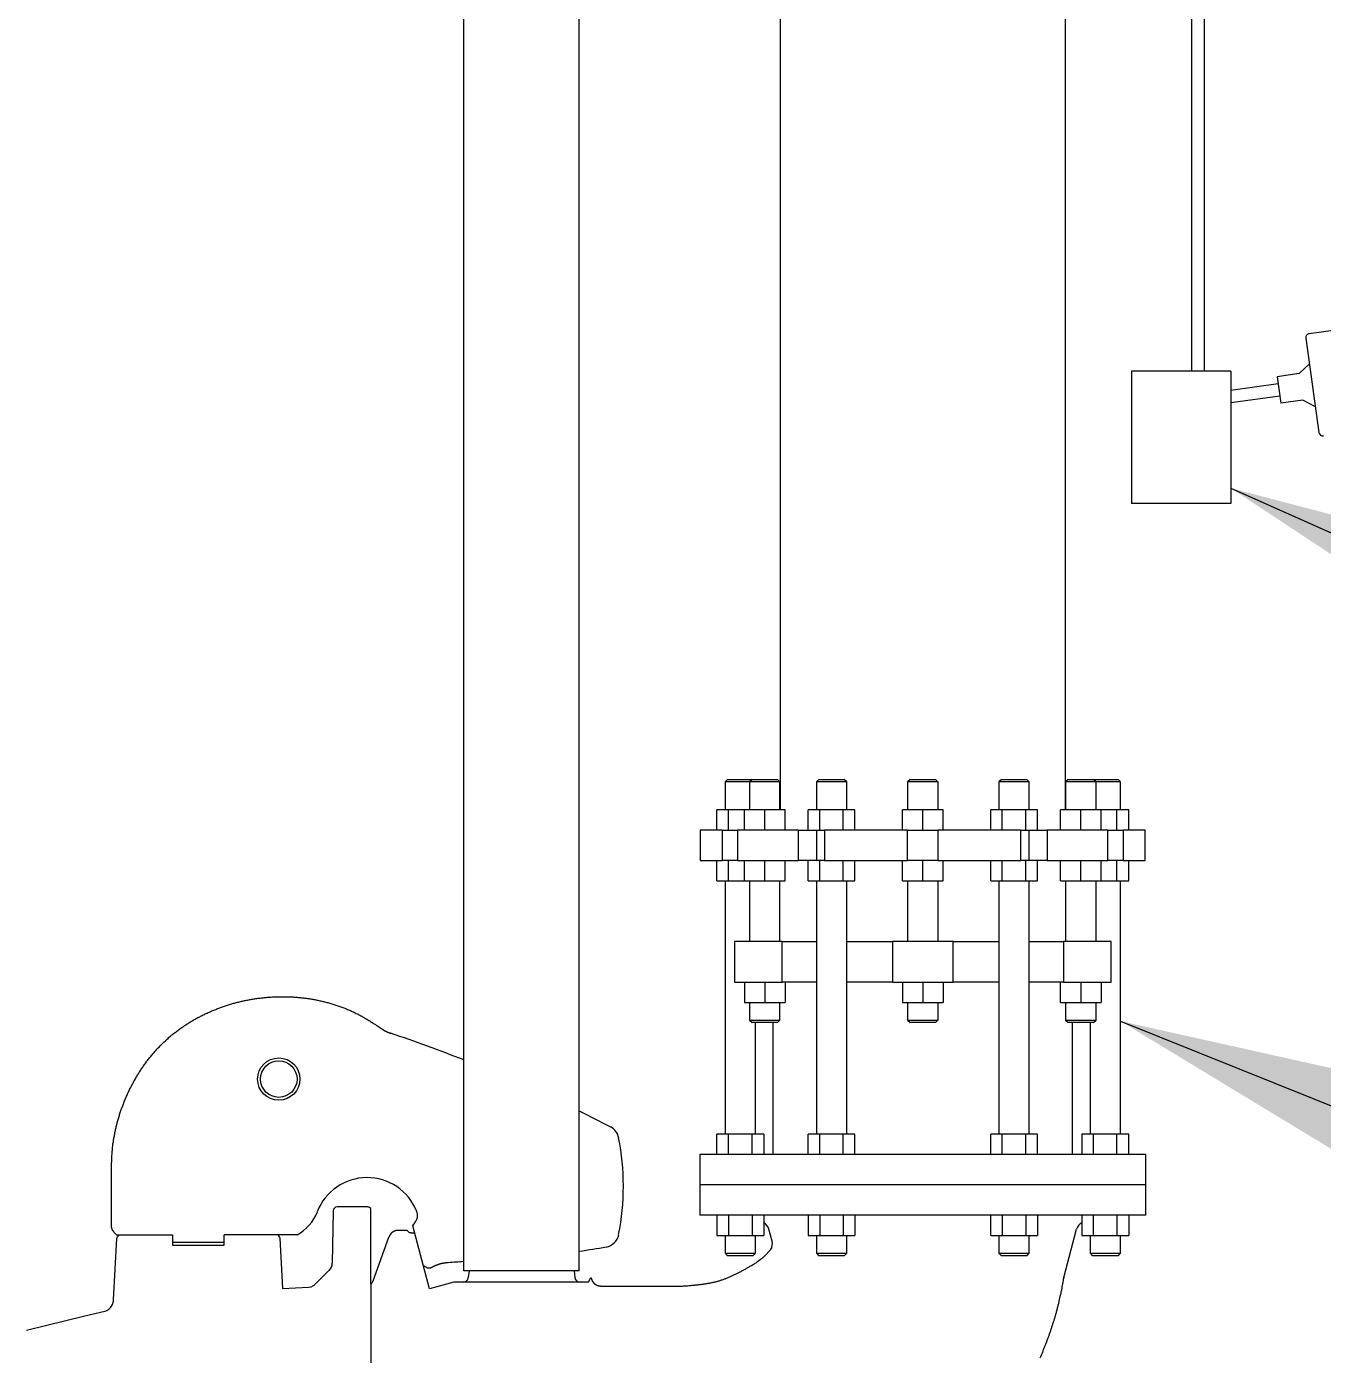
# Model space of a CAD drawing. Extents: x 0 to 216, y -5 to 280.
# Drawn here: x 124.5 to 136.09, y 87.64 to 99.52 of the extents above; entities that cross this region are included whole.
import ezdxf

# ---------------------------------------------------------------- set-up
doc = ezdxf.new("R2010")
doc.units = 0
doc.header["$LTSCALE"] = 10
doc.header["$MEASUREMENT"] = 0
doc.layers.add('CADdetails-7-VERYFINE', color=7, linetype='CONTINUOUS')
doc.layers.add('CADdetails-9-EXTRAFINE', color=9, linetype='CONTINUOUS')
doc.styles.add('CADdetails-DIMENSIONS', font='ARIALN.TTF', dxfattribs={"height": 2.38})
doc.dimstyles.new('CADdetails-LEADER', dxfattribs={"dimtxt": 2.38, "dimasz": 2.38, "dimexe": 0.5, "dimexo": 1.5, "dimgap": 1, "dimtad": 0, "dimzin": 0, "dimdsep": 46, "dimtxsty": 'CADdetails-DIMENSIONS', "dimcen": 1, "dimclrd": 256, "dimclre": 256, "dimclrt": 256, "dimadec": 0, "dimazin": 0, "dimtfac": 1, "dimtdec": 4, "dimtofl": 0, "dimtmove": 0, "dimatfit": 3, "dimfxl": 1, "dimtolj": 1, "dimtzin": 0, "dimarcsym": 0})

msp = doc.modelspace()

# ---------------------------------------------------------------- linework, layer by layer
at = {"layer": 'CADdetails-9-EXTRAFINE', "linetype": 'Continuous'}
for p, q in [((128.405, 88.394), (128.405, 156.713)), ((129.436, 88.394), (129.436, 156.713)), ((134.909, 136.16), (134.909, 96.436)), ((135.02, 136.16), (135.02, 96.436)), ((131.232, 135.367), (131.232, 92.516)), ((133.78, 135.367), (133.78, 92.516)), ((135.93, 96.732), (136.047, 95.89)), ((136.175, 96.801), (135.96, 96.771)), ((135.962, 96.504), (135.871, 96.415)), ((135.259, 96.436), (134.373, 96.436)), ((134.373, 96.436), (134.373, 95.255)), ((135.259, 96.436), (135.259, 95.255)), ((135.871, 96.415), (135.673, 96.387)), ((135.673, 96.387), (135.706, 96.151)), ((135.682, 96.324), (135.259, 96.265)), ((135.697, 96.214), (135.259, 96.153)), ((135.904, 96.178), (135.706, 96.151)), ((136.016, 96.117), (135.904, 96.178)), ((135.259, 95.255), (134.373, 95.255)), ((130.762, 92.788), (130.739, 92.765)), ((130.762, 92.788), (130.875, 92.788)), ((130.875, 92.788), (130.98, 92.788)), ((130.98, 92.788), (130.957, 92.765)), ((130.98, 92.788), (131.15, 92.788)), ((131.15, 92.788), (131.207, 92.788)), ((131.229, 92.765), (131.207, 92.788)), ((131.577, 92.788), (131.555, 92.765)), ((131.577, 92.788), (131.789, 92.788)), ((131.789, 92.788), (131.804, 92.788)), ((131.826, 92.765), (131.804, 92.788)), ((132.393, 92.788), (132.37, 92.765)), ((132.393, 92.788), (132.62, 92.788)), ((132.642, 92.765), (132.62, 92.788)), ((133.209, 92.788), (133.186, 92.765)), ((133.209, 92.788), (133.435, 92.788)), ((133.458, 92.765), (133.435, 92.788)), ((133.806, 92.788), (133.783, 92.765)), ((133.806, 92.788), (134.032, 92.788)), ((134.055, 92.765), (134.032, 92.788)), ((134.032, 92.788), (134.251, 92.788)), ((134.274, 92.765), (134.251, 92.788)), ((130.875, 92.765), (130.739, 92.765)), ((130.739, 92.765), (130.739, 92.516)), ((130.957, 92.765), (130.875, 92.765)), ((131.161, 92.765), (130.957, 92.765)), ((130.957, 92.765), (130.957, 92.516)), ((131.229, 92.765), (131.161, 92.765)), ((131.229, 92.516), (131.229, 92.765)), ((131.808, 92.765), (131.555, 92.765)), ((131.555, 92.765), (131.555, 92.516)), ((131.826, 92.765), (131.808, 92.765)), ((131.826, 92.516), (131.826, 92.765)), ((132.642, 92.765), (132.37, 92.765)), ((132.37, 92.765), (132.37, 92.516)), ((132.642, 92.765), (132.642, 92.516)), ((133.458, 92.765), (133.186, 92.765)), ((133.186, 92.765), (133.186, 92.516)), ((133.458, 92.516), (133.458, 92.765)), ((134.055, 92.765), (133.783, 92.765)), ((133.783, 92.765), (133.783, 92.516)), ((134.055, 92.516), (134.055, 92.765)), ((134.274, 92.765), (134.055, 92.765)), ((134.274, 92.516), (134.274, 92.765)), ((130.77, 92.516), (130.666, 92.516)), ((130.666, 92.335), (130.666, 92.516)), ((130.912, 92.516), (130.77, 92.516)), ((130.77, 92.335), (130.77, 92.516)), ((130.912, 92.335), (130.912, 92.516)), ((131.093, 92.516), (130.912, 92.516)), ((131.275, 92.516), (131.093, 92.516)), ((131.093, 92.335), (131.093, 92.516)), ((131.275, 92.335), (131.275, 92.516)), ((131.586, 92.516), (131.481, 92.516)), ((131.481, 92.335), (131.481, 92.516)), ((131.795, 92.516), (131.586, 92.516)), ((131.586, 92.335), (131.586, 92.516)), ((131.9, 92.516), (131.795, 92.516)), ((131.795, 92.335), (131.795, 92.516)), ((131.9, 92.335), (131.9, 92.516)), ((132.325, 92.335), (132.325, 92.516)), ((132.506, 92.516), (132.325, 92.516)), ((132.687, 92.516), (132.506, 92.516)), ((132.506, 92.335), (132.506, 92.516)), ((132.687, 92.335), (132.687, 92.516)), ((133.217, 92.516), (133.113, 92.516)), ((133.113, 92.335), (133.113, 92.516)), ((133.427, 92.516), (133.217, 92.516)), ((133.217, 92.335), (133.217, 92.516)), ((133.531, 92.516), (133.427, 92.516)), ((133.427, 92.335), (133.427, 92.516)), ((133.531, 92.335), (133.531, 92.516)), ((133.738, 92.335), (133.738, 92.516)), ((133.919, 92.516), (133.738, 92.516)), ((134.1, 92.516), (133.919, 92.516)), ((133.919, 92.335), (133.919, 92.516)), ((134.1, 92.335), (134.1, 92.516)), ((134.242, 92.516), (134.1, 92.516)), ((134.347, 92.516), (134.242, 92.516)), ((134.242, 92.335), (134.242, 92.516)), ((134.347, 92.335), (134.347, 92.516)), ((130.716, 92.335), (130.517, 92.335)), ((130.517, 92.335), (130.517, 92.063)), ((130.716, 92.335), (130.851, 92.335)), ((130.716, 92.063), (130.716, 92.335)), ((131.394, 92.335), (130.851, 92.335)), ((130.851, 92.335), (130.851, 92.063)), ((131.394, 92.335), (131.507, 92.335)), ((131.394, 92.063), (131.394, 92.335)), ((131.507, 92.335), (131.586, 92.335)), ((131.555, 92.335), (131.555, 92.063)), ((131.586, 92.335), (131.629, 92.335)), ((132.37, 92.335), (131.629, 92.335)), ((131.629, 92.335), (131.629, 92.063)), ((132.37, 92.063), (132.37, 92.335)), ((132.37, 92.335), (132.506, 92.335)), ((132.506, 92.335), (132.642, 92.335)), ((133.383, 92.335), (132.642, 92.335)), ((132.642, 92.335), (132.642, 92.063)), ((133.383, 92.063), (133.383, 92.335)), ((133.383, 92.335), (133.427, 92.335)), ((133.427, 92.335), (133.505, 92.335)), ((133.458, 92.063), (133.458, 92.335)), ((133.505, 92.335), (133.619, 92.335)), ((134.161, 92.335), (133.619, 92.335)), ((133.619, 92.335), (133.619, 92.063)), ((134.161, 92.335), (134.297, 92.335)), ((134.161, 92.063), (134.161, 92.335)), ((134.495, 92.335), (134.297, 92.335)), ((134.297, 92.335), (134.297, 92.063)), ((134.495, 92.063), (134.495, 92.335)), ((130.517, 92.063), (130.716, 92.063)), ((130.666, 91.882), (130.666, 92.063)), ((130.851, 92.063), (130.716, 92.063)), ((130.77, 91.882), (130.77, 92.063)), ((130.851, 92.063), (131.394, 92.063)), ((130.912, 91.882), (130.912, 92.063)), ((131.093, 91.882), (131.093, 92.063)), ((131.275, 91.882), (131.275, 92.063)), ((131.507, 92.063), (131.394, 92.063)), ((131.481, 91.882), (131.481, 92.063)), ((131.586, 92.063), (131.507, 92.063)), ((131.629, 92.063), (131.586, 92.063)), ((131.586, 91.882), (131.586, 92.063)), ((131.629, 92.063), (132.37, 92.063)), ((131.795, 91.882), (131.795, 92.063)), ((131.9, 91.882), (131.9, 92.063)), ((132.325, 91.882), (132.325, 92.063)), ((132.506, 92.063), (132.37, 92.063)), ((132.642, 92.063), (132.506, 92.063)), ((132.506, 91.882), (132.506, 92.063)), ((132.642, 92.063), (133.383, 92.063)), ((132.687, 91.882), (132.687, 92.063)), ((133.113, 91.882), (133.113, 92.063)), ((133.217, 91.882), (133.217, 92.063)), ((133.427, 92.063), (133.383, 92.063)), ((133.505, 92.063), (133.427, 92.063)), ((133.427, 91.882), (133.427, 92.063)), ((133.619, 92.063), (133.505, 92.063)), ((133.531, 91.882), (133.531, 92.063)), ((133.619, 92.063), (134.161, 92.063)), ((133.738, 91.882), (133.738, 92.063)), ((133.919, 91.882), (133.919, 92.063)), ((134.1, 91.882), (134.1, 92.063)), ((134.297, 92.063), (134.161, 92.063)), ((134.242, 91.882), (134.242, 92.063)), ((134.297, 92.063), (134.495, 92.063)), ((134.347, 91.882), (134.347, 92.063)), ((130.666, 91.882), (130.77, 91.882)), ((130.739, 91.882), (130.739, 89.616)), ((130.77, 91.882), (130.912, 91.882)), ((130.912, 91.882), (131.093, 91.882)), ((130.957, 91.882), (130.957, 91.338)), ((131.093, 91.882), (131.275, 91.882)), ((131.229, 91.338), (131.229, 91.882)), ((131.481, 91.882), (131.586, 91.882)), ((131.555, 91.882), (131.555, 89.616)), ((131.586, 91.882), (131.795, 91.882)), ((131.795, 91.882), (131.9, 91.882)), ((131.826, 89.616), (131.826, 91.882)), ((132.325, 91.882), (132.506, 91.882)), ((132.37, 91.882), (132.37, 91.338)), ((132.506, 91.882), (132.687, 91.882)), ((132.642, 91.882), (132.642, 91.338)), ((133.113, 91.882), (133.217, 91.882)), ((133.186, 91.882), (133.186, 89.616)), ((133.217, 91.882), (133.427, 91.882)), ((133.427, 91.882), (133.531, 91.882)), ((133.458, 89.616), (133.458, 91.882)), ((133.738, 91.882), (133.919, 91.882)), ((133.783, 91.882), (133.783, 91.338)), ((133.919, 91.882), (134.1, 91.882)), ((134.055, 91.338), (134.055, 91.882)), ((134.1, 91.882), (134.242, 91.882)), ((134.242, 91.882), (134.347, 91.882)), ((134.274, 89.616), (134.274, 91.882)), ((131.249, 91.338), (130.822, 91.338)), ((130.822, 91.338), (130.822, 90.975)), ((131.249, 91.338), (131.555, 91.338)), ((131.249, 90.975), (131.249, 91.338)), ((131.826, 91.338), (132.235, 91.338)), ((132.778, 91.338), (132.234, 91.338)), ((132.234, 91.338), (132.234, 90.975)), ((132.777, 91.338), (133.186, 91.338)), ((132.778, 90.975), (132.778, 91.338)), ((133.458, 91.338), (133.764, 91.338)), ((134.191, 91.338), (133.764, 91.338)), ((133.764, 91.338), (133.764, 90.975)), ((134.191, 90.975), (134.191, 91.338)), ((130.822, 90.975), (131.249, 90.975)), ((130.912, 90.975), (130.912, 90.794)), ((131.093, 90.975), (131.093, 90.794)), ((131.555, 90.975), (131.249, 90.975)), ((131.275, 90.975), (131.275, 90.794)), ((132.235, 90.975), (131.826, 90.975)), ((132.234, 90.975), (132.778, 90.975)), ((132.325, 90.975), (132.325, 90.794)), ((132.506, 90.975), (132.506, 90.794)), ((132.687, 90.975), (132.687, 90.794)), ((133.186, 90.975), (132.777, 90.975)), ((133.764, 90.975), (133.458, 90.975)), ((133.738, 90.794), (133.738, 90.975)), ((133.764, 90.975), (134.191, 90.975)), ((133.919, 90.975), (133.919, 90.794)), ((134.1, 90.975), (134.1, 90.794)), ((130.912, 90.794), (131.093, 90.794)), ((130.957, 90.794), (130.957, 90.635)), ((131.093, 90.794), (131.275, 90.794)), ((131.229, 90.635), (131.229, 90.794)), ((132.325, 90.794), (132.506, 90.794)), ((132.37, 90.794), (132.37, 90.635)), ((132.506, 90.794), (132.687, 90.794)), ((132.642, 90.794), (132.642, 90.635)), ((133.738, 90.794), (133.919, 90.794)), ((133.783, 90.794), (133.783, 90.635)), ((133.919, 90.794), (134.1, 90.794)), ((134.055, 90.635), (134.055, 90.794)), ((130.957, 90.635), (131.161, 90.635)), ((130.957, 90.635), (130.98, 90.613)), ((131.15, 90.613), (130.98, 90.613)), ((131.011, 89.616), (131.011, 90.613)), ((131.207, 90.613), (131.15, 90.613)), ((131.161, 90.635), (131.229, 90.635)), ((131.169, 89.435), (131.169, 90.613)), ((131.207, 90.613), (131.229, 90.635)), ((132.37, 90.635), (132.642, 90.635)), ((132.37, 90.635), (132.393, 90.613)), ((132.62, 90.613), (132.393, 90.613)), ((132.642, 90.635), (132.62, 90.613)), ((133.783, 90.635), (134.055, 90.635)), ((133.783, 90.635), (133.806, 90.613)), ((134.032, 90.613), (133.806, 90.613)), ((133.843, 89.435), (133.843, 90.613)), ((134.002, 90.613), (134.002, 89.616)), ((134.032, 90.613), (134.055, 90.635)), ((130.77, 89.616), (130.666, 89.616)), ((130.666, 89.435), (130.666, 89.616)), ((130.98, 89.616), (130.77, 89.616)), ((130.77, 89.435), (130.77, 89.616)), ((131.084, 89.616), (130.98, 89.616)), ((130.98, 89.435), (130.98, 89.616)), ((131.084, 89.616), (131.084, 89.435)), ((131.586, 89.616), (131.481, 89.616)), ((131.481, 89.435), (131.481, 89.616)), ((131.795, 89.616), (131.586, 89.616)), ((131.586, 89.435), (131.586, 89.616)), ((131.9, 89.616), (131.795, 89.616)), ((131.795, 89.435), (131.795, 89.616)), ((131.9, 89.435), (131.9, 89.616)), ((133.217, 89.616), (133.113, 89.616)), ((133.113, 89.435), (133.113, 89.616)), ((133.427, 89.616), (133.217, 89.616)), ((133.217, 89.435), (133.217, 89.616)), ((133.531, 89.616), (133.427, 89.616)), ((133.427, 89.435), (133.427, 89.616)), ((133.531, 89.435), (133.531, 89.616)), ((134.033, 89.616), (133.928, 89.616)), ((133.928, 89.616), (133.928, 89.435)), ((134.242, 89.616), (134.033, 89.616)), ((134.033, 89.435), (134.033, 89.616)), ((134.347, 89.616), (134.242, 89.616)), ((134.242, 89.435), (134.242, 89.616)), ((134.347, 89.435), (134.347, 89.616)), ((134.5, 89.435), (130.512, 89.435)), ((130.512, 89.435), (130.512, 89.163)), ((134.5, 89.163), (134.5, 89.435)), ((125.254, 88.802), (125.254, 89.325)), ((134.5, 89.163), (130.512, 89.163)), ((130.512, 89.163), (130.512, 88.891)), ((134.5, 88.891), (134.5, 89.163)), ((127.236, 88.931), (127.228, 88.463)), ((127.544, 88.965), (127.271, 88.965)), ((127.574, 88.951), (127.556, 88.962)), ((127.574, 88.274), (127.574, 88.951)), ((134.5, 88.891), (130.512, 88.891)), ((130.666, 88.891), (130.666, 88.71)), ((130.77, 88.891), (130.77, 88.71)), ((130.98, 88.891), (130.98, 88.71)), ((131.084, 88.891), (131.084, 88.71)), ((131.481, 88.891), (131.481, 88.71)), ((131.586, 88.891), (131.586, 88.71)), ((131.795, 88.891), (131.795, 88.71)), ((131.9, 88.891), (131.9, 88.71)), ((133.113, 88.71), (133.113, 88.891)), ((133.217, 88.891), (133.217, 88.71)), ((133.427, 88.891), (133.427, 88.71)), ((133.531, 88.891), (133.531, 88.71)), ((133.928, 88.891), (133.928, 88.71)), ((134.033, 88.71), (134.033, 88.891)), ((134.242, 88.891), (134.242, 88.71)), ((134.347, 88.891), (134.347, 88.71)), ((127.821, 88.757), (127.895, 88.757)), ((127.895, 88.757), (127.918, 88.735)), ((127.947, 88.795), (127.956, 88.81)), ((128.098, 88.234), (127.947, 88.795)), ((131.159, 88.66), (131.131, 88.765)), ((133.766, 88.334), (133.881, 88.765)), ((125.273, 88.134), (125.302, 88.684)), ((125.282, 88.735), (125.298, 88.715)), ((125.298, 88.715), (125.799, 88.715)), ((125.302, 88.684), (125.304, 88.692)), ((125.304, 88.692), (125.308, 88.698)), ((125.308, 88.698), (125.322, 88.715)), ((125.799, 88.715), (125.799, 88.623)), ((126.263, 88.646), (125.799, 88.646)), ((126.913, 88.715), (126.263, 88.715)), ((126.263, 88.623), (126.263, 88.715)), ((126.74, 88.715), (126.754, 88.699)), ((126.75, 88.703), (126.754, 88.699)), ((126.754, 88.699), (126.757, 88.694)), ((126.757, 88.694), (126.76, 88.685)), ((126.76, 88.685), (126.783, 88.237)), ((127.592, 88.306), (127.734, 88.695)), ((127.957, 88.731), (127.965, 88.731)), ((130.666, 88.71), (130.77, 88.71)), ((130.739, 88.71), (130.739, 88.551)), ((130.77, 88.71), (130.98, 88.71)), ((130.98, 88.71), (131.084, 88.71)), ((131.011, 88.551), (131.011, 88.71)), ((131.481, 88.71), (131.586, 88.71)), ((131.555, 88.71), (131.555, 88.551)), ((131.586, 88.71), (131.795, 88.71)), ((131.795, 88.71), (131.9, 88.71)), ((131.826, 88.551), (131.826, 88.71)), ((133.113, 88.71), (133.217, 88.71)), ((133.186, 88.71), (133.186, 88.551)), ((133.217, 88.71), (133.427, 88.71)), ((133.427, 88.71), (133.531, 88.71)), ((133.458, 88.551), (133.458, 88.71)), ((133.928, 88.71), (134.033, 88.71)), ((134.002, 88.71), (134.002, 88.551)), ((134.033, 88.71), (134.242, 88.71)), ((134.242, 88.71), (134.347, 88.71)), ((134.274, 88.551), (134.274, 88.71)), ((125.799, 88.623), (126.263, 88.623)), ((130.739, 88.551), (130.875, 88.551)), ((130.739, 88.551), (130.762, 88.528)), ((130.875, 88.528), (130.762, 88.528)), ((130.875, 88.551), (131.011, 88.551)), ((130.988, 88.528), (130.875, 88.528)), ((130.988, 88.528), (131.011, 88.551)), ((131.09, 88.524), (131.145, 88.582)), ((131.555, 88.551), (131.808, 88.551)), ((131.555, 88.551), (131.577, 88.528)), ((131.789, 88.528), (131.577, 88.528)), ((131.804, 88.528), (131.789, 88.528)), ((131.804, 88.528), (131.826, 88.551)), ((131.808, 88.551), (131.826, 88.551)), ((133.186, 88.551), (133.458, 88.551)), ((133.186, 88.551), (133.209, 88.528)), ((133.435, 88.528), (133.209, 88.528)), ((133.435, 88.528), (133.458, 88.551)), ((134.002, 88.551), (134.274, 88.551)), ((134.002, 88.551), (134.024, 88.528)), ((134.251, 88.528), (134.024, 88.528)), ((134.251, 88.528), (134.274, 88.551)), ((127.201, 88.399), (127.076, 88.274)), ((128.073, 88.424), (128.043, 88.438)), ((129.436, 88.394), (128.405, 88.394)), ((128.452, 88.394), (128.444, 88.333)), ((129.389, 88.394), (129.397, 88.333)), ((127.067, 88.266), (127.076, 88.274)), ((127.574, 88.274), (127.574, 85.206)), ((127.589, 88.297), (127.59, 88.301)), ((127.59, 88.301), (127.592, 88.306)), ((128.314, 88.292), (128.098, 88.234)), ((129.521, 88.292), (128.314, 88.292)), ((133.766, 88.334), (133.764, 88.326)), ((126.783, 88.237), (127.014, 88.247)), ((127.014, 88.247), (127.039, 88.252)), ((127.014, 88.247), (127.014, 88.247)), ((127.039, 88.252), (127.067, 88.266)), ((129.632, 88.258), (130.359, 88.258)), ((125.194, 88.032), (125.199, 88.033)), ((125.199, 88.033), (125.212, 88.039)), ((125.212, 88.039), (125.23, 88.051)), ((125.23, 88.051), (125.249, 88.069)), ((125.249, 88.069), (125.264, 88.094)), ((125.264, 88.094), (125.272, 88.123)), ((125.272, 88.123), (125.273, 88.134)), ((124.496, 87.862), (125.017, 87.991)), ((125.017, 87.991), (125.194, 88.032)), ((125.194, 88.032), (125.194, 88.032)), ((125.194, 88.032), (125.194, 88.032))]:
    msp.add_line(p, q, dxfattribs=at)
for points in [[(125.254, 89.325, -0.000649), (125.255, 89.349, -0.001284), (125.256, 89.362, -0.000013), (125.258, 89.398, -0.000648), (125.258, 89.399, -0.001949), (125.258, 89.414, -0.001295), (125.26, 89.436, -0.002606), (125.261, 89.452, -0.001959), (125.263, 89.473, -0.00327), (125.264, 89.49, -0.002694), (125.266, 89.51, -0.003822), (125.268, 89.528, -0.003526), (125.271, 89.547, -0.003895), (125.273, 89.565, -0.003755), (125.276, 89.583, -0.00344), (125.28, 89.602, -0.003599), (125.283, 89.62, -0.003196), (125.287, 89.639, -0.003385), (125.291, 89.656, -0.003), (125.295, 89.675, -0.0032), (125.299, 89.692, -0.00282), (125.304, 89.711, -0.002981), (125.309, 89.728, -0.002644), (125.314, 89.747, -0.002739), (125.319, 89.764, -0.002599), (125.325, 89.782, -0.002645), (125.33, 89.8, -0.002694), (125.336, 89.817, -0.002669), (125.342, 89.835, -0.00277), (125.348, 89.852, -0.00272), (125.355, 89.87, -0.002821), (125.361, 89.887, -0.002775), (125.368, 89.904, -0.002868), (125.375, 89.922, -0.002817), (125.382, 89.939, -0.002911), (125.39, 89.956, -0.00288), (125.397, 89.973, -0.002952), (125.405, 89.99, -0.002923), (125.413, 90.006, -0.002946), (125.421, 90.023, -0.002929), (125.429, 90.04, -0.002949), (125.438, 90.056, -0.002942), (125.447, 90.073, -0.002965), (125.455, 90.089, -0.002944), (125.465, 90.105, -0.00298), (125.474, 90.121, -0.002977), (125.483, 90.137, -0.003001), (125.493, 90.153, -0.002961), (125.503, 90.169, -0.00301), (125.513, 90.184, -0.00299), (125.523, 90.2, -0.003088), (125.534, 90.215, -0.003038), (125.544, 90.23, -0.003128), (125.555, 90.245, -0.003082), (125.566, 90.261, -0.003176), (125.577, 90.275, -0.003124), (125.589, 90.29, -0.00323), (125.6, 90.304, -0.00318), (125.612, 90.319, -0.003289), (125.624, 90.333, -0.003237), (125.636, 90.347, -0.003335), (125.648, 90.361, -0.003299), (125.661, 90.375, -0.003366), (125.673, 90.388, -0.003326), (125.686, 90.402, -0.003377), (125.699, 90.415, -0.003341), (125.713, 90.428, -0.003426), (125.726, 90.441, -0.003398), (125.74, 90.454, -0.003475), (125.753, 90.466, -0.003431), (125.767, 90.479, -0.003488), (125.781, 90.491, -0.0035), (125.795, 90.503, -0.003487), (125.81, 90.515, -0.0035), (125.824, 90.526, -0.003394), (125.839, 90.538, -0.003447), (125.854, 90.549, -0.003329), (125.869, 90.56, -0.003385), (125.884, 90.57, -0.003272), (125.9, 90.581, -0.003322), (125.915, 90.591, -0.003227), (125.931, 90.601, -0.00328), (125.946, 90.611, -0.003187), (125.962, 90.621, -0.003227), (125.978, 90.63, -0.003137), (125.994, 90.64, -0.003183), (126.01, 90.649, -0.003106), (126.027, 90.658, -0.003143), (126.043, 90.666, -0.003067), (126.06, 90.675, -0.0031), (126.076, 90.683, -0.003038), (126.093, 90.691, -0.003078), (126.11, 90.699, -0.003007), (126.127, 90.707, -0.00303), (126.144, 90.714, -0.002966), (126.161, 90.721, -0.003002), (126.178, 90.728, -0.002955), (126.195, 90.735, -0.002977), (126.213, 90.742, -0.002925), (126.23, 90.748, -0.002949), (126.247, 90.755, -0.002903), (126.265, 90.761, -0.002928), (126.283, 90.766, -0.002883), (126.3, 90.772, -0.002902), (126.318, 90.777, -0.00286), (126.336, 90.783, -0.002878), (126.354, 90.788, -0.002848), (126.372, 90.792, -0.002861), (126.39, 90.797, -0.00284), (126.408, 90.801, -0.002849), (126.426, 90.806, -0.002834), (126.444, 90.81, -0.00284), (126.462, 90.813, -0.002831), (126.481, 90.817, -0.002835), (126.499, 90.82, -0.002831), (126.517, 90.823, -0.002834), (126.535, 90.826, -0.00283), (126.554, 90.829, -0.002828), (126.572, 90.832, -0.00283), (126.591, 90.834, -0.002828), (126.609, 90.836, -0.00284), (126.628, 90.838, -0.00283), (126.646, 90.84, -0.002853), (126.665, 90.841, -0.002842), (126.683, 90.842, -0.002873), (126.702, 90.843, -0.002856), (126.72, 90.844, -0.002888), (126.739, 90.845, -0.002873), (126.757, 90.845, -0.002907), (126.776, 90.845, -0.002887), (126.794, 90.845, -0.002924), (126.813, 90.845, -0.002902), (126.832, 90.845, -0.002954), (126.85, 90.844, -0.002923), (126.869, 90.843, -0.002991), (126.887, 90.842, -0.002955), (126.906, 90.841, -0.003035), (126.924, 90.839, -0.002996), (126.943, 90.837, -0.003079), (126.961, 90.835, -0.003036), (126.98, 90.833, -0.003121), (126.998, 90.831, -0.003081), (127.017, 90.828, -0.003166), (127.035, 90.825, -0.003148), (127.053, 90.822, -0.003181), (127.071, 90.819, -0.003178), (127.09, 90.815, -0.003134), (127.108, 90.811, -0.003161), (127.126, 90.807, -0.00308), (127.144, 90.803, -0.003114), (127.162, 90.798, -0.003037), (127.18, 90.794, -0.003077), (127.198, 90.789, -0.003008), (127.216, 90.783, -0.003033), (127.233, 90.778, -0.002979), (127.251, 90.773, -0.002945), (127.269, 90.767, -0.003029), (127.286, 90.761, -0.002954), (127.304, 90.754, -0.003227), (127.321, 90.748, -0.003095), (127.339, 90.741, -0.003429), (127.356, 90.735, -0.003255), (127.373, 90.727, -0.003595), (127.39, 90.72, -0.003425), (127.407, 90.712, -0.003784), (127.424, 90.705, -0.003665), (127.441, 90.696, -0.003908), (127.458, 90.688, -0.004086), (127.474, 90.68, -0.003607), (127.491, 90.67, -0.003944), (127.506, 90.662, -0.002744), (127.524, 90.651, -0.003346), (127.538, 90.643, -0.002007), (127.556, 90.632, -0.002473), (127.57, 90.623, -0.001536), (127.57, 90.623, -0.000026), (127.601, 90.603, -0.003294), (127.626, 90.587, -0.002214), (127.663, 90.563)], [(127.663, 90.563, 0.000167), (127.665, 90.561, 0.000334), (127.666, 90.561, 0.000001), (127.669, 90.559, 0.000151), (127.669, 90.559, 0.000408), (127.67, 90.558, 0.000262), (127.671, 90.557, 0.000633), (127.673, 90.556, 0.000544), (127.674, 90.555, 0.000811), (127.675, 90.555, 0.000556), (127.677, 90.553, 0.000777), (127.678, 90.553, 0.000727), (127.679, 90.552, 0.00117), (127.681, 90.551, 0.000939), (127.682, 90.55, 0.001207), (127.684, 90.549, 0.001077), (127.685, 90.548, 0.001361), (127.686, 90.547, 0.001219), (127.688, 90.547, 0.00149), (127.689, 90.546, 0.001405), (127.691, 90.545, 0.001577), (127.692, 90.544, 0.001528), (127.693, 90.543, 0.001511), (127.695, 90.542, 0.001465), (127.696, 90.542, 0.001482), (127.698, 90.541, 0.0015), (127.699, 90.54, 0.001576), (127.7, 90.539, 0.00159), (127.702, 90.538, 0.001502), (127.703, 90.538, 0.001467), (127.705, 90.537, 0.001436), (127.706, 90.536, 0.001472), (127.708, 90.536, 0.001556), (127.709, 90.535, 0.001549), (127.711, 90.534, 0.00152), (127.712, 90.533, 0.001482), (127.713, 90.533, 0.001491), (127.715, 90.532, 0.001543), (127.716, 90.531, 0.001545), (127.718, 90.531, 0.001599), (127.719, 90.53, 0.001376), (127.721, 90.529, 0.001435), (127.722, 90.529, 0.001222), (127.724, 90.528, 0.001426), (127.725, 90.527, 0.00111), (127.727, 90.527, 0.001211), (127.728, 90.526, 0.000857), (127.73, 90.526, 0.00104), (127.731, 90.525, 0.000754), (127.733, 90.524, 0.000881), (127.734, 90.524, 0.000619), (127.736, 90.523, 0.000793), (127.737, 90.523, 0.00047), (127.739, 90.522, 0.000552), (127.74, 90.521, 0.000336), (127.74, 90.521, 0.000001), (127.744, 90.52, 0.000767), (127.746, 90.519, 0.000512), (127.75, 90.518)], [(125.282, 88.735, -0.000379), (125.281, 88.736, -0.000753), (125.28, 88.737, -0.000005), (125.279, 88.739, -0.000401), (125.279, 88.739, -0.001304), (125.278, 88.74, -0.000895), (125.277, 88.741, -0.001574), (125.276, 88.742, -0.001153), (125.276, 88.743, -0.00185), (125.275, 88.744, -0.001539), (125.274, 88.745, -0.002423), (125.273, 88.745, -0.001933), (125.272, 88.747, -0.002797), (125.272, 88.748, -0.002482), (125.271, 88.749, -0.003255), (125.27, 88.749, -0.002744), (125.27, 88.751, -0.003463), (125.269, 88.752, -0.003246), (125.268, 88.753, -0.003992), (125.267, 88.754, -0.003617), (125.267, 88.755, -0.004009), (125.266, 88.756, -0.003944), (125.266, 88.757, -0.004063), (125.265, 88.758, -0.003999), (125.264, 88.759, -0.003848), (125.264, 88.76, -0.003857), (125.263, 88.761, -0.003839), (125.263, 88.762, -0.003902), (125.262, 88.764, -0.003902), (125.262, 88.765, -0.003838), (125.261, 88.766, -0.003858), (125.261, 88.767, -0.00398), (125.26, 88.768, -0.003863), (125.26, 88.769, -0.00371), (125.259, 88.771, -0.003762), (125.259, 88.772, -0.003875), (125.259, 88.773, -0.004081), (125.258, 88.774, -0.003972), (125.258, 88.775, -0.003907), (125.258, 88.777, -0.004087), (125.257, 88.778, -0.003752), (125.257, 88.779, -0.004006), (125.257, 88.78, -0.003241), (125.256, 88.781, -0.003626), (125.256, 88.783, -0.002722), (125.256, 88.784, -0.003091), (125.256, 88.785, -0.00235), (125.256, 88.786, -0.002805), (125.255, 88.787, -0.002019), (125.255, 88.789, -0.002321), (125.255, 88.79, -0.001593), (125.255, 88.791, -0.002151), (125.255, 88.792, -0.001156), (125.255, 88.794, -0.001252), (125.255, 88.795, -0.00085), (125.255, 88.795, -0.000009), (125.254, 88.797, -0.002235), (125.254, 88.799, -0.001497), (125.254, 88.802)], [(127.821, 88.757, 0.00061), (127.819, 88.756, 0.001207), (127.818, 88.756, 0.000012), (127.814, 88.756, 0.000626), (127.814, 88.756, 0.00193), (127.813, 88.756, 0.001268), (127.811, 88.756, 0.002499), (127.81, 88.755, 0.001873), (127.808, 88.755, 0.003171), (127.806, 88.755, 0.002539), (127.805, 88.755, 0.003858), (127.803, 88.755, 0.003208), (127.801, 88.754, 0.004478), (127.8, 88.754, 0.003821), (127.798, 88.754, 0.005134), (127.797, 88.753, 0.004643), (127.795, 88.753, 0.005694), (127.794, 88.752, 0.005409), (127.792, 88.752, 0.005581), (127.791, 88.751, 0.005514), (127.789, 88.751, 0.005131), (127.788, 88.75, 0.005292), (127.786, 88.75, 0.004912), (127.785, 88.749, 0.005157), (127.783, 88.749, 0.004698), (127.782, 88.748, 0.004854), (127.78, 88.747, 0.004426), (127.779, 88.746, 0.00467), (127.777, 88.746, 0.00429), (127.776, 88.745, 0.004451), (127.774, 88.744, 0.004059), (127.773, 88.743, 0.004202), (127.772, 88.742, 0.003953), (127.77, 88.742, 0.004059), (127.769, 88.741, 0.003936), (127.768, 88.74, 0.003942), (127.766, 88.739, 0.003967), (127.765, 88.738, 0.003819), (127.764, 88.737, 0.004233), (127.762, 88.736, 0.004194), (127.761, 88.735, 0.004575), (127.76, 88.734, 0.004276), (127.759, 88.733, 0.00453), (127.757, 88.732, 0.004401), (127.756, 88.73, 0.004903), (127.755, 88.729, 0.004697), (127.754, 88.728, 0.005137), (127.753, 88.727, 0.004918), (127.752, 88.726, 0.005287), (127.751, 88.725, 0.005114), (127.75, 88.723, 0.005484), (127.749, 88.722, 0.005561), (127.748, 88.721, 0.005404), (127.747, 88.72, 0.00563), (127.746, 88.718, 0.004681), (127.745, 88.717, 0.005316), (127.744, 88.716, 0.0038), (127.743, 88.714, 0.00428), (127.742, 88.713, 0.003082), (127.742, 88.711, 0.003839), (127.741, 88.71, 0.002705), (127.74, 88.708, 0.003332), (127.739, 88.707, 0.001845), (127.738, 88.706, 0.00225), (127.738, 88.704, 0.001365), (127.738, 88.704, 0.000022), (127.736, 88.701, 0.003111), (127.735, 88.699, 0.00209), (127.734, 88.695)], [(127.962, 88.818, 0.000917), (127.962, 88.818, 0.001819), (127.962, 88.818, 0.000022), (127.962, 88.818, -0.001533), (127.962, 88.818, -0.001542), (127.961, 88.818, 0.002854), (127.961, 88.818, 0.000402), (127.961, 88.818, 0.000194), (127.961, 88.817, 0.000242), (127.961, 88.817, 0.001148), (127.961, 88.817, 0.001131), (127.961, 88.817, 0.000344), (127.961, 88.817, 0.000087), (127.961, 88.817, 0.000086), (127.961, 88.817, 0.000486), (127.96, 88.817, 0.000462), (127.96, 88.816, 0.001964), (127.96, 88.816, 0.00174), (127.96, 88.816, 0.000697), (127.96, 88.816, 0.000486), (127.96, 88.816, 0.000488), (127.96, 88.816, 0.000644), (127.96, 88.816, 0.001793), (127.96, 88.816, 0.001355), (127.959, 88.815, 0.001363), (127.959, 88.815, 0.001256), (127.959, 88.815, 0.001197), (127.959, 88.815, 0.001963), (127.959, 88.815, 0.00063), (127.959, 88.815, 0.000404), (127.959, 88.815, 0.000384), (127.959, 88.814, 0.000574), (127.959, 88.814, 0.001885), (127.959, 88.814, 0.002062), (127.958, 88.814, 0.000532), (127.958, 88.814, 0.000234), (127.958, 88.814, 0.000401), (127.958, 88.814, 0.002257), (127.958, 88.814, 0.002182), (127.958, 88.813, 0.000403), (127.958, 88.813, 0.000214), (127.958, 88.813, 0.001319), (127.958, 88.813, 0.001033), (127.958, 88.813, 0.000242), (127.958, 88.813, 0.000243), (127.957, 88.813, 0.000401), (127.957, 88.812, 0.001954), (127.957, 88.812, 0.002252), (127.957, 88.812, 0.000112), (127.957, 88.812, 0.000102), (127.957, 88.812, 0.000015), (127.957, 88.812, 0.000018), (127.957, 88.812, 0.000333), (127.957, 88.811, 0.001834), (127.957, 88.811, 0.00022), (127.957, 88.811, 0.000058), (127.956, 88.811, 0.000039), (127.956, 88.81)], [(127.957, 88.731, -0.000094), (127.956, 88.731, -0.000188), (127.955, 88.731, 0), (127.954, 88.731, -0.000118), (127.954, 88.731, -0.000353), (127.953, 88.731, -0.000195), (127.952, 88.731, -0.00037), (127.951, 88.731, -0.000312), (127.951, 88.731, -0.000582), (127.95, 88.731, -0.000435), (127.949, 88.731, -0.000618), (127.948, 88.731, -0.000533), (127.947, 88.731, -0.000738), (127.947, 88.731, -0.00062), (127.946, 88.731, -0.000839), (127.945, 88.731, -0.000759), (127.944, 88.731, -0.000962), (127.944, 88.731, -0.000815), (127.943, 88.732, -0.001037), (127.942, 88.732, -0.000974), (127.941, 88.732, -0.001208), (127.94, 88.732, -0.001076), (127.94, 88.732, -0.001229), (127.939, 88.732, -0.001152), (127.938, 88.732, -0.001338), (127.937, 88.732, -0.001365), (127.936, 88.732, -0.00131), (127.936, 88.732, -0.001296), (127.935, 88.732, -0.001095), (127.934, 88.732, -0.001252), (127.933, 88.732, -0.001004), (127.933, 88.732, -0.001056), (127.932, 88.733, -0.000861), (127.931, 88.733, -0.00104), (127.93, 88.733, -0.000798), (127.929, 88.733, -0.000836), (127.929, 88.733, -0.000637), (127.928, 88.733, -0.000817), (127.927, 88.733, -0.000579), (127.926, 88.733, -0.000654), (127.926, 88.733, -0.000393), (127.925, 88.734, -0.000494), (127.924, 88.734, -0.000342), (127.923, 88.734, -0.000435), (127.922, 88.734, -0.00029), (127.922, 88.734, -0.000001), (127.921, 88.734, -0.000557), (127.92, 88.734, -0.000372), (127.918, 88.735)], [(131.023, 88.471, -0.000007), (131.025, 88.473, -0.000014), (131.026, 88.474), (131.03, 88.476, 0.000214), (131.031, 88.478, -0.000214), (131.033, 88.479, -0.000024), (131.035, 88.48, 0.000024), (131.036, 88.482, 0.000003), (131.038, 88.483, -0.000014), (131.04, 88.484, -0.000014), (131.041, 88.486, 0.000014), (131.043, 88.487, 0.000014), (131.045, 88.488, -0.000003), (131.046, 88.489, -0.000024), (131.048, 88.491, 0.000024), (131.05, 88.492, 0.000214), (131.052, 88.493, -0.000214), (131.053, 88.495, -0.000024), (131.055, 88.496, 0.000024), (131.057, 88.497, 0.000003), (131.058, 88.499, -0.000014), (131.06, 88.5, -0.000014), (131.062, 88.501, 0.000014), (131.063, 88.503, 0.000014), (131.065, 88.504, -0.000003), (131.067, 88.505, -0.000024), (131.068, 88.507, 0.000024), (131.07, 88.508, 0.000214), (131.072, 88.509, -0.000214), (131.074, 88.51, -0.000024), (131.075, 88.512, 0.000024), (131.077, 88.513, 0.000003), (131.079, 88.514, -0.000018), (131.08, 88.516), (131.084, 88.518, 0.000007), (131.086, 88.52, 0.000005), (131.09, 88.524)], [(128.073, 88.424, 0.000386), (128.073, 88.424, 0.000766), (128.074, 88.424, 0.000006), (128.075, 88.423, 0.000513), (128.075, 88.423, 0.0016), (128.075, 88.423, 0.000891), (128.076, 88.423, 0.001508), (128.076, 88.423, 0.001233), (128.076, 88.423, 0.002357), (128.077, 88.423, 0.001865), (128.077, 88.422, 0.002718), (128.078, 88.422, 0.002259), (128.078, 88.422, 0.002973), (128.079, 88.422, 0.002668), (128.079, 88.422, 0.003369), (128.08, 88.422, 0.003225), (128.08, 88.421, 0.003389), (128.081, 88.421, 0.003331), (128.081, 88.421, 0.003), (128.082, 88.421, 0.003072), (128.082, 88.421, 0.002888), (128.083, 88.421, 0.003111), (128.083, 88.421, 0.002837), (128.083, 88.421, 0.002847), (128.084, 88.421, 0.002582), (128.084, 88.42, 0.0028), (128.085, 88.42, 0.002598), (128.085, 88.42, 0.002616), (128.086, 88.42, 0.002408), (128.086, 88.42, 0.002503), (128.087, 88.42, 0.002479), (128.087, 88.42, 0.002504), (128.088, 88.42, 0.002469), (128.088, 88.42, 0.002413), (128.089, 88.42, 0.002495), (128.089, 88.42, 0.002507), (128.09, 88.42, 0.002642), (128.09, 88.42, 0.002551), (128.091, 88.42, 0.00263), (128.091, 88.42, 0.00264), (128.092, 88.42, 0.002657), (128.092, 88.42, 0.002586), (128.093, 88.42, 0.002646), (128.093, 88.42, 0.002647), (128.094, 88.42, 0.002755), (128.094, 88.42, 0.00274), (128.095, 88.42, 0.002719), (128.095, 88.42, 0.002759), (128.096, 88.42, 0.002595), (128.096, 88.42, 0.002607), (128.097, 88.42, 0.002534), (128.097, 88.42, 0.002591), (128.098, 88.42, 0.002605), (128.098, 88.42, 0.002666), (128.099, 88.42, 0.002492), (128.099, 88.42, 0.002458), (128.099, 88.42, 0.002414), (128.1, 88.42, 0.002499), (128.1, 88.42, 0.002552), (128.101, 88.421, 0.00249), (128.101, 88.421, 0.002484), (128.102, 88.421, 0.002472), (128.102, 88.421, 0.002579), (128.103, 88.421, 0.002416), (128.103, 88.421, 0.002768), (128.104, 88.421, 0.0028), (128.104, 88.421, 0.002976), (128.105, 88.421, 0.002618), (128.105, 88.422, 0.00291), (128.106, 88.422, 0.003051), (128.106, 88.422, 0.00335), (128.107, 88.422, 0.003044), (128.107, 88.422, 0.003054), (128.108, 88.422, 0.00309), (128.108, 88.422, 0.003322), (128.108, 88.423, 0.003666), (128.109, 88.423, 0.002893), (128.109, 88.423, 0.003045), (128.11, 88.423, 0.002029), (128.11, 88.423, 0.002531), (128.111, 88.424, 0.001831), (128.111, 88.424, 0.002326), (128.112, 88.424, 0.001341), (128.112, 88.424, 0.001589), (128.112, 88.424, 0.000927), (128.112, 88.424, 0.000011), (128.113, 88.425, 0.002124), (128.114, 88.425, 0.001424), (128.115, 88.426)], [(128.115, 88.426, -0.000224), (128.118, 88.427, -0.000445), (128.12, 88.428, -0.000002), (128.124, 88.43, -0.000223), (128.124, 88.43, -0.000683), (128.126, 88.431, -0.000462), (128.129, 88.433, -0.000905), (128.131, 88.434, -0.000693), (128.134, 88.435, -0.001084), (128.136, 88.436, -0.000834), (128.138, 88.437, -0.001306), (128.14, 88.438, -0.001142), (128.143, 88.439, -0.001642), (128.145, 88.44, -0.001351), (128.148, 88.441, -0.001726), (128.15, 88.442, -0.001543), (128.152, 88.443, -0.002017), (128.155, 88.444, -0.001807), (128.157, 88.445, -0.002216), (128.159, 88.446, -0.002071), (128.162, 88.447, -0.002294), (128.164, 88.448, -0.002207), (128.167, 88.449, -0.002246), (128.169, 88.45, -0.002228), (128.172, 88.451, -0.002212), (128.174, 88.452, -0.002218), (128.177, 88.453, -0.0022), (128.179, 88.453, -0.002195), (128.181, 88.454, -0.002207), (128.184, 88.455, -0.002208), (128.186, 88.456, -0.002234), (128.189, 88.456, -0.002244), (128.191, 88.457, -0.00221), (128.194, 88.458, -0.002184), (128.196, 88.458, -0.002189), (128.199, 88.459, -0.002214), (128.201, 88.46, -0.002254), (128.204, 88.46, -0.002247), (128.206, 88.461, -0.002205), (128.209, 88.461, -0.002304), (128.211, 88.462, -0.002081), (128.214, 88.462, -0.002218), (128.217, 88.463, -0.001805), (128.219, 88.463, -0.002003), (128.222, 88.464, -0.001565), (128.224, 88.464, -0.001798), (128.227, 88.465, -0.001348), (128.23, 88.465, -0.001562), (128.232, 88.465, -0.00111), (128.235, 88.466, -0.001343), (128.237, 88.466, -0.000895), (128.24, 88.466, -0.001114), (128.242, 88.467, -0.000665), (128.245, 88.467, -0.000821), (128.247, 88.467, -0.000515), (128.247, 88.467, -0.000003), (128.252, 88.468, -0.001114), (128.257, 88.468, -0.000744), (128.263, 88.469)], [(130.359, 88.258, 0.000358), (130.378, 88.259, 0.000712), (130.388, 88.26, 0.000004), (130.416, 88.262, 0.000357), (130.416, 88.262, 0.001073), (130.428, 88.263, 0.000716), (130.445, 88.265, 0.001441), (130.457, 88.266, 0.001076), (130.473, 88.268, 0.001807), (130.486, 88.269, 0.001444), (130.502, 88.271, 0.002184), (130.514, 88.272, 0.001813), (130.53, 88.274, 0.002562), (130.543, 88.276, 0.002191), (130.558, 88.278, 0.002952), (130.571, 88.28, 0.002574), (130.586, 88.283, 0.003341), (130.599, 88.285, 0.002963), (130.613, 88.288, 0.003733), (130.626, 88.291, 0.003348), (130.641, 88.294, 0.004127), (130.653, 88.297, 0.003757), (130.668, 88.3, 0.004517), (130.681, 88.304, 0.004315), (130.695, 88.308, 0.004689), (130.708, 88.312, 0.004686), (130.721, 88.317, 0.00431), (130.735, 88.321, 0.004514), (130.747, 88.326, 0.00376), (130.761, 88.331, 0.004132), (130.773, 88.336, 0.003349), (130.787, 88.342, 0.003726), (130.799, 88.348, 0.002963), (130.812, 88.354, 0.003353), (130.824, 88.36, 0.002579), (130.838, 88.366, 0.002948), (130.85, 88.372, 0.002181), (130.863, 88.379, 0.002557), (130.875, 88.385, 0.001816), (130.888, 88.393, 0.002185), (130.9, 88.399, 0.001447), (130.913, 88.406, 0.001811), (130.924, 88.413, 0.001077), (130.938, 88.421, 0.001331), (130.949, 88.427, 0.000824), (130.949, 88.427, 0.000008), (130.974, 88.442, 0.001776), (130.993, 88.453, 0.00119), (131.023, 88.471)], [(133.764, 88.326, -0.000899), (133.757, 88.287, -0.001773), (133.753, 88.267, -0.000025), (133.742, 88.21, -0.000924), (133.741, 88.209, -0.002663), (133.736, 88.183, -0.002027), (133.729, 88.15, -0.003161), (133.723, 88.123, -0.002731), (133.716, 88.092, -0.002862), (133.708, 88.063, -0.002781), (133.701, 88.034, -0.002656), (133.693, 88.005, -0.002726), (133.685, 87.977, -0.002613), (133.676, 87.948, -0.002668), (133.667, 87.92, -0.00254), (133.658, 87.891, -0.002597), (133.649, 87.863, -0.002482), (133.639, 87.834, -0.002544), (133.629, 87.806, -0.00243), (133.619, 87.778, -0.002486), (133.608, 87.75, -0.002363), (133.597, 87.722, -0.002415), (133.586, 87.695, -0.002312), (133.575, 87.666, -0.002376), (133.563, 87.639, -0.002264), (133.551, 87.612, -0.002286)], [(127.574, 88.274, 0.000599), (127.575, 88.275, 0.001195), (127.575, 88.275, 0.000002), (127.576, 88.276, 0.000127), (127.576, 88.276, 0.00027), (127.576, 88.276, 0.000456), (127.576, 88.276, 0.002085), (127.577, 88.277, 0.000919), (127.577, 88.277, 0.000903), (127.578, 88.278, 0.000826), (127.578, 88.278, 0.00167), (127.578, 88.279, 0.001429), (127.579, 88.279, 0.002259), (127.579, 88.279, 0.001759), (127.579, 88.28, 0.0022), (127.58, 88.28, 0.001962), (127.58, 88.281, 0.002657), (127.58, 88.281, 0.002425), (127.581, 88.282, 0.002949), (127.581, 88.282, 0.002592), (127.581, 88.282, 0.003037), (127.582, 88.283, 0.002798), (127.582, 88.283, 0.003504), (127.582, 88.284, 0.003337), (127.583, 88.284, 0.003718), (127.583, 88.285, 0.00387), (127.583, 88.285, 0.003156), (127.584, 88.286, 0.003063), (127.584, 88.286, 0.002692), (127.584, 88.287, 0.003167), (127.584, 88.287, 0.002991), (127.585, 88.288, 0.003277), (127.585, 88.288, 0.002153), (127.585, 88.289, 0.002204), (127.585, 88.289, 0.001836), (127.586, 88.29, 0.002523), (127.586, 88.29, 0.001987), (127.586, 88.291, 0.001899), (127.586, 88.291, 0.00128), (127.587, 88.292, 0.001984), (127.587, 88.292, 0.001049), (127.587, 88.293, 0.000976), (127.587, 88.293, 0.000703), (127.587, 88.294, 0.001277), (127.588, 88.294, 0.000904), (127.588, 88.294, 0.000005), (127.588, 88.295, 0.001183), (127.588, 88.296, 0.000793), (127.589, 88.297)], [(129.521, 88.292, -0.000339), (129.521, 88.293, -0.000672), (129.521, 88.293, -0.000005), (129.522, 88.295, -0.000486), (129.522, 88.295, -0.001479), (129.522, 88.295, -0.000761), (129.522, 88.296, -0.001305), (129.522, 88.296, -0.001031), (129.522, 88.297, -0.002354), (129.522, 88.298, -0.002107), (129.522, 88.298, -0.002632), (129.522, 88.299, -0.00183), (129.522, 88.299, -0.00242), (129.522, 88.3, -0.002369), (129.523, 88.3, -0.003942), (129.523, 88.301, -0.003159), (129.523, 88.302, -0.003964), (129.523, 88.302, -0.003571), (129.523, 88.303, -0.004408), (129.523, 88.303, -0.004001), (129.523, 88.304, -0.004861), (129.524, 88.304, -0.004313), (129.524, 88.305, -0.005456), (129.524, 88.305, -0.005038), (129.524, 88.306, -0.006254), (129.524, 88.306, -0.005664), (129.525, 88.307, -0.006525), (129.525, 88.307, -0.006112), (129.525, 88.308, -0.006944), (129.526, 88.308, -0.006749), (129.526, 88.309, -0.007119), (129.526, 88.309, -0.007326), (129.526, 88.31, -0.006429), (129.527, 88.31, -0.006869), (129.527, 88.311, -0.005247), (129.527, 88.311, -0.006004), (129.528, 88.312, -0.004436), (129.528, 88.312, -0.00511), (129.529, 88.312, -0.003773), (129.529, 88.313, -0.004779), (129.529, 88.313, -0.002872), (129.53, 88.314, -0.003276), (129.53, 88.314, -0.002012), (129.531, 88.314, -0.002802), (129.531, 88.315, -0.001874), (129.531, 88.315, -0.000032), (129.532, 88.316, -0.00348), (129.532, 88.316, -0.002345), (129.534, 88.317)], [(129.531, 88.321, -0.000037), (129.532, 88.321, -0.000074), (129.532, 88.322), (129.532, 88.322), (129.533, 88.323), (129.533, 88.323), (129.534, 88.324, 0.000148), (129.534, 88.324, -0.000148), (129.534, 88.324), (129.535, 88.325), (129.535, 88.325), (129.536, 88.326, 0.000074), (129.536, 88.326, 0.000061), (129.536, 88.326, 0.001215), (129.536, 88.326, -0.001484), (129.537, 88.327), (129.537, 88.327), (129.538, 88.328), (129.538, 88.328, 0.000148), (129.538, 88.328, -0.000148), (129.539, 88.329), (129.539, 88.329), (129.54, 88.33), (129.54, 88.33, 0.000037), (129.541, 88.33, 0.000025), (129.541, 88.331)], [(129.541, 88.331, 0.000784), (129.542, 88.329, 0.00155), (129.542, 88.328, 0.000017), (129.543, 88.324, 0.000729), (129.543, 88.324, 0.002007), (129.544, 88.323, 0.001429), (129.545, 88.321, 0.002889), (129.545, 88.319, 0.002126), (129.546, 88.317, 0.003418), (129.546, 88.316, 0.002738), (129.547, 88.314, 0.004232), (129.548, 88.312, 0.003486), (129.548, 88.311, 0.005113), (129.549, 88.309, 0.004434), (129.55, 88.307, 0.005816), (129.551, 88.306, 0.005149), (129.552, 88.304, 0.006147), (129.552, 88.303, 0.005947), (129.553, 88.301, 0.006297), (129.554, 88.3, 0.006175), (129.555, 88.298, 0.005766), (129.556, 88.297, 0.005951), (129.557, 88.295, 0.005453), (129.558, 88.294, 0.005719), (129.559, 88.292, 0.005188), (129.561, 88.291, 0.005366), (129.562, 88.289, 0.004945), (129.563, 88.288, 0.005225), (129.564, 88.287, 0.0048), (129.566, 88.285, 0.004945), (129.567, 88.284, 0.0045), (129.568, 88.283, 0.004686), (129.569, 88.282, 0.00442), (129.571, 88.28, 0.004524), (129.572, 88.279, 0.004376), (129.574, 88.278, 0.004321), (129.575, 88.277, 0.00448), (129.576, 88.276, 0.004463), (129.578, 88.275, 0.004773), (129.579, 88.274, 0.004541), (129.581, 88.273, 0.004878), (129.582, 88.272, 0.004732), (129.584, 88.271, 0.005216), (129.586, 88.27, 0.004996), (129.587, 88.269, 0.005411), (129.589, 88.268, 0.005168), (129.59, 88.267, 0.005636), (129.592, 88.267, 0.005446), (129.594, 88.266, 0.005943), (129.595, 88.265, 0.005703), (129.597, 88.264, 0.006117), (129.599, 88.264, 0.006235), (129.6, 88.263, 0.006014), (129.602, 88.263, 0.00628), (129.604, 88.262, 0.005141), (129.605, 88.262, 0.005743), (129.607, 88.261, 0.004286), (129.609, 88.261, 0.004972), (129.611, 88.26, 0.003532), (129.613, 88.26, 0.004278), (129.614, 88.26, 0.002828), (129.616, 88.259, 0.003524), (129.618, 88.259, 0.002078), (129.62, 88.259, 0.002568), (129.621, 88.259, 0.001609), (129.621, 88.259, 0.000029), (129.625, 88.258, 0.003472), (129.628, 88.258, 0.002337), (129.632, 88.258)]]:
    msp.add_lwpolyline(points, format="xyb", dxfattribs=at)
for radius in [0.189, 0.163]:
    msp.add_circle((126.75, 90.108), radius, dxfattribs=at)
for centre, radius, start, end in [((135.965, 96.737), 0.0351, 97.9293, 187.9293), ((136.082, 95.894), 0.0351, 187.9293, 277.9293), ((124.387, 96.507), 15.617, 305.7299, 351.6478), ((124.387, 96.507), 15.691, 306.1031, 351.6675), ((123.416, 77.627), 13.6, 68.48, 71.4182), ((123.416, 77.627), 13.6, 62.4013, 63.7159), ((129.652, 89.557), 0.139, 11.2123, 62.4013), ((127.603, 89.151), 2.227, 348.7877, 11.2123), ((127.539, 88.75), 0.477, 22.0542, 158.7866), ((126.717, 89.069), 0.405, 298.9904, 338.7866), ((127.271, 88.93), 0.0348, 90, 179), ((127.544, 88.942), 0.0232, 60, 90), ((127.884, 88.89), 0.106, 317.7283, 22.0542), ((131.041, 88.741), 0.0928, 15, 62.6044), ((133.971, 88.741), 0.0928, 117.3956, 165), ((129.652, 88.744), 0.139, 279.6366, 348.7877), ((131.07, 88.636), 0.0928, 324.1013, 15), ((127.399, 102.016), 13.6, 278.6172, 279.6366), ((127.135, 88.464), 0.0928, 315, 359), ((127.399, 102.016), 13.574, 273.6487, 274.2496), ((128.398, 88.339), 0.0464, 270.0001, 352.6736), ((129.443, 88.339), 0.0464, 187.3264, 269.9999)]:
    msp.add_arc(centre, radius, start, end, dxfattribs=at)

# ---------------------------------------------------------------- leaders
at = {"layer": 'CADdetails-7-VERYFINE', "annotation_type": 0, "has_hookline": 1, "hookline_direction": 0}
for points in [[(135.259, 95.391), (144.04, 91.475), (144.798, 91.475)], [(134.274, 90.626), (144.04, 86.699), (144.798, 86.699)]]:
    msp.add_leader(points, dimstyle='CADdetails-LEADER', override={"dimgap": 1, "dimtad": 0}, dxfattribs=at)

doc.saveas('drawing.dxf')
